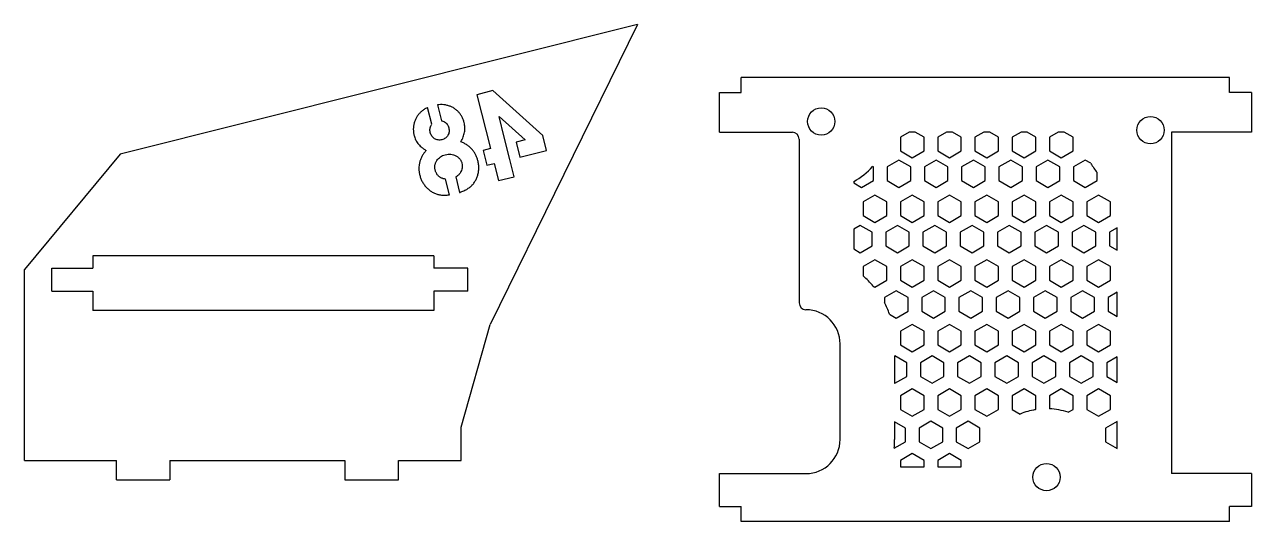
# Model space of a CAD drawing. Header units: millimetres. Extents: x 86 to 390, y 81 to 267.
# Drawn here: x 85.6 to 265.5, y 80.9 to 153.6 of the extents above; entities that cross this region are included whole.
import ezdxf

# ---------------------------------------------------------------- set-up
doc = ezdxf.new("R2010")
doc.units = ezdxf.units.MM

msp = doc.modelspace()

# ---------------------------------------------------------------- linework, layer by layer
at = {"color": 7, "linetype": 'Continuous', "lineweight": 25}
for p, q in [((175.48, 153.64), (99.64, 134.65)), ((175.48, 153.64), (153.9, 109.74)), ((190.69, 143.68), (190.69, 145.88)), ((262.29, 145.88), (190.69, 145.88)), ((262.29, 143.68), (262.29, 145.88)), ((154.3, 143.96), (151.96, 143.37)), ((161.6, 137.39), (154.3, 143.96)), ((151.96, 143.37), (153.95, 135.47)), ((187.49, 137.88), (187.49, 143.68)), ((187.49, 143.68), (190.69, 143.68)), ((265.49, 143.68), (262.29, 143.68)), ((265.49, 143.68), (265.49, 137.88)), ((145.35, 139.04), (144.73, 141.49)), ((146.18, 141.89), (146.77, 139.56)), ((155.2, 140.16), (159.04, 136.75)), ((155.96, 137.15), (155.2, 140.16)), ((156.78, 133.88), (155.96, 137.15)), ((159.04, 136.75), (157.69, 136.41)), ((162.14, 135.22), (161.6, 137.39)), ((187.49, 137.88), (198.19, 137.88)), ((199.19, 136.88), (199.19, 112.88)), ((215.32, 137.88), (214.03, 137.14)), ((214.03, 137.14), (214.03, 135.14)), ((216.21, 137.88), (215.32, 137.88)), ((217.5, 137.14), (216.21, 137.88)), ((217.5, 135.14), (217.5, 137.14)), ((220.79, 137.88), (219.5, 137.14)), ((219.5, 137.14), (219.5, 135.14)), ((221.67, 137.88), (220.79, 137.88)), ((222.96, 137.14), (221.67, 137.88)), ((222.96, 135.14), (222.96, 137.14)), ((226.25, 137.88), (224.96, 137.14)), ((224.96, 137.14), (224.96, 135.14)), ((227.13, 137.88), (226.25, 137.88)), ((228.42, 137.14), (227.13, 137.88)), ((228.42, 135.14), (228.42, 137.14)), ((231.72, 137.88), (230.42, 137.14)), ((230.42, 137.14), (230.42, 135.14)), ((232.6, 137.88), (231.72, 137.88)), ((233.89, 137.14), (232.6, 137.88)), ((233.89, 135.14), (233.89, 137.14)), ((237.18, 137.88), (235.89, 137.14)), ((235.89, 137.14), (235.89, 135.14)), ((238.06, 137.88), (237.18, 137.88)), ((239.35, 137.14), (238.06, 137.88)), ((239.35, 135.14), (239.35, 137.14)), ((265.49, 137.88), (253.79, 137.88)), ((253.79, 137.88), (253.79, 87.88)), ((153.95, 135.47), (152.86, 135.19)), ((152.86, 135.19), (153.4, 133.03)), ((157.69, 136.41), (158.23, 134.24)), ((158.23, 134.24), (162.14, 135.22)), ((214.03, 135.14), (215.76, 134.14)), ((215.76, 134.14), (217.5, 135.14)), ((219.5, 135.14), (221.23, 134.14)), ((221.23, 134.14), (222.96, 135.14)), ((224.96, 135.14), (226.69, 134.14)), ((226.69, 134.14), (228.42, 135.14)), ((230.42, 135.14), (232.16, 134.14)), ((232.16, 134.14), (233.89, 135.14)), ((235.89, 135.14), (237.62, 134.14)), ((237.62, 134.14), (239.35, 135.14)), ((99.64, 134.65), (85.64, 117.79)), ((153.4, 133.03), (154.49, 133.31)), ((154.49, 133.31), (155.13, 130.79)), ((157.41, 131.36), (156.78, 133.88)), ((156.78, 133.88), (156.78, 133.88)), ((213.8, 133.8), (212.07, 132.8)), ((215.54, 132.8), (213.8, 133.8)), ((219.27, 133.8), (217.54, 132.8)), ((221, 132.8), (219.27, 133.8)), ((224.73, 133.8), (223, 132.8)), ((226.46, 132.8), (224.73, 133.8)), ((230.2, 133.8), (228.46, 132.8)), ((231.93, 132.8), (230.2, 133.8)), ((235.66, 133.8), (233.93, 132.8)), ((237.39, 132.8), (235.66, 133.8)), ((241.13, 133.8), (239.39, 132.8)), ((241.95, 133.32), (241.13, 133.8)), ((148.84, 131.32), (149.4, 129.05)), ((155.13, 130.79), (157.41, 131.36)), ((210.07, 132.8), (209.95, 132.87)), ((210.07, 130.8), (210.07, 132.8)), ((212.07, 132.8), (212.07, 130.8)), ((215.54, 130.8), (215.54, 132.8)), ((217.54, 132.8), (217.54, 130.8)), ((221, 130.8), (221, 132.8)), ((223, 132.8), (223, 130.8)), ((226.46, 130.8), (226.46, 132.8)), ((228.46, 132.8), (228.46, 130.8)), ((231.93, 130.8), (231.93, 132.8)), ((233.93, 132.8), (233.93, 130.8)), ((237.39, 130.8), (237.39, 132.8)), ((239.39, 132.8), (239.39, 130.8)), ((242.86, 130.8), (242.86, 131.97)), ((147.94, 128.71), (147.37, 131)), ((207.19, 130.66), (207.19, 130.46)), ((207.19, 130.46), (208.34, 129.8)), ((208.34, 129.8), (210.07, 130.8)), ((212.07, 130.8), (213.8, 129.8)), ((213.8, 129.8), (215.54, 130.8)), ((217.54, 130.8), (219.27, 129.8)), ((219.27, 129.8), (221, 130.8)), ((223, 130.8), (224.73, 129.8)), ((224.73, 129.8), (226.46, 130.8)), ((228.46, 130.8), (230.2, 129.8)), ((230.2, 129.8), (231.93, 130.8)), ((233.93, 130.8), (235.66, 129.8)), ((235.66, 129.8), (237.39, 130.8)), ((239.39, 130.8), (241.13, 129.8)), ((241.13, 129.8), (242.86, 130.8)), ((210.3, 128.67), (208.57, 127.67)), ((212.03, 127.67), (210.3, 128.67)), ((215.76, 128.67), (214.03, 127.67)), ((217.5, 127.67), (215.76, 128.67)), ((221.23, 128.67), (219.5, 127.67)), ((222.96, 127.67), (221.23, 128.67)), ((226.69, 128.67), (224.96, 127.67)), ((228.42, 127.67), (226.69, 128.67)), ((232.16, 128.67), (230.42, 127.67)), ((233.89, 127.67), (232.16, 128.67)), ((237.62, 128.67), (235.89, 127.67)), ((239.35, 127.67), (237.62, 128.67)), ((243.08, 128.67), (241.35, 127.67)), ((244.82, 127.67), (243.08, 128.67)), ((208.57, 127.67), (208.57, 125.67)), ((212.03, 125.67), (212.03, 127.67)), ((214.03, 127.67), (214.03, 125.67)), ((217.5, 125.67), (217.5, 127.67)), ((219.5, 127.67), (219.5, 125.67)), ((222.96, 125.67), (222.96, 127.67)), ((224.96, 127.67), (224.96, 125.67)), ((228.42, 125.67), (228.42, 127.67)), ((230.42, 127.67), (230.42, 125.67)), ((233.89, 125.67), (233.89, 127.67)), ((235.89, 127.67), (235.89, 125.67)), ((239.35, 125.67), (239.35, 127.67)), ((241.35, 127.67), (241.35, 125.67)), ((244.82, 125.67), (244.82, 127.67)), ((208.15, 124.23), (207.19, 123.68)), ((209.88, 123.23), (208.15, 124.23)), ((208.57, 125.67), (210.3, 124.67)), ((210.3, 124.67), (212.03, 125.67)), ((213.61, 124.23), (211.88, 123.23)), ((215.34, 123.23), (213.61, 124.23)), ((214.03, 125.67), (215.76, 124.67)), ((215.76, 124.67), (217.5, 125.67)), ((219.08, 124.23), (217.34, 123.23)), ((220.81, 123.23), (219.08, 124.23)), ((219.5, 125.67), (221.23, 124.67)), ((221.23, 124.67), (222.96, 125.67)), ((224.54, 124.23), (222.81, 123.23)), ((226.27, 123.23), (224.54, 124.23)), ((224.96, 125.67), (226.69, 124.67)), ((226.69, 124.67), (228.42, 125.67)), ((230, 124.23), (228.27, 123.23)), ((231.74, 123.23), (230, 124.23)), ((230.42, 125.67), (232.16, 124.67)), ((232.16, 124.67), (233.89, 125.67)), ((235.47, 124.23), (233.74, 123.23)), ((237.2, 123.23), (235.47, 124.23)), ((235.89, 125.67), (237.62, 124.67)), ((237.62, 124.67), (239.35, 125.67)), ((240.93, 124.23), (239.2, 123.23)), ((242.66, 123.23), (240.93, 124.23)), ((241.35, 125.67), (243.08, 124.67)), ((243.08, 124.67), (244.82, 125.67)), ((207.19, 123.68), (207.19, 120.79)), ((209.88, 121.23), (209.88, 123.23)), ((211.88, 123.23), (211.88, 121.23)), ((215.34, 121.23), (215.34, 123.23)), ((217.34, 123.23), (217.34, 121.23)), ((220.81, 121.23), (220.81, 123.23)), ((222.81, 123.23), (222.81, 121.23)), ((226.27, 121.23), (226.27, 123.23)), ((228.27, 123.23), (228.27, 121.23)), ((231.74, 121.23), (231.74, 123.23)), ((233.74, 123.23), (233.74, 121.23)), ((237.2, 121.23), (237.2, 123.23)), ((239.2, 123.23), (239.2, 121.23)), ((242.66, 121.23), (242.66, 123.23)), ((245.79, 123.89), (244.66, 123.23)), ((244.66, 123.23), (244.66, 121.23)), ((245.79, 120.58), (245.79, 123.89)), ((207.19, 120.79), (208.15, 120.23)), ((208.15, 120.23), (209.88, 121.23)), ((211.88, 121.23), (213.61, 120.23)), ((213.61, 120.23), (215.34, 121.23)), ((217.34, 121.23), (219.08, 120.23)), ((219.08, 120.23), (220.81, 121.23)), ((222.81, 121.23), (224.54, 120.23)), ((224.54, 120.23), (226.27, 121.23)), ((228.27, 121.23), (230, 120.23)), ((230, 120.23), (231.74, 121.23)), ((233.74, 121.23), (235.47, 120.23)), ((235.47, 120.23), (237.2, 121.23)), ((239.2, 121.23), (240.93, 120.23)), ((240.93, 120.23), (242.66, 121.23)), ((244.66, 121.23), (245.79, 120.58)), ((145.64, 119.79), (95.64, 119.79)), ((95.64, 119.79), (95.64, 117.99)), ((145.64, 119.79), (145.64, 117.99)), ((210.3, 119.21), (208.57, 118.21)), ((212.03, 118.21), (210.3, 119.21)), ((215.76, 119.21), (214.03, 118.21)), ((217.5, 118.21), (215.76, 119.21)), ((221.23, 119.21), (219.5, 118.21)), ((222.96, 118.21), (221.23, 119.21)), ((226.69, 119.21), (224.96, 118.21)), ((228.42, 118.21), (226.69, 119.21)), ((232.16, 119.21), (230.42, 118.21)), ((233.89, 118.21), (232.16, 119.21)), ((237.62, 119.21), (235.89, 118.21)), ((239.35, 118.21), (237.62, 119.21)), ((243.08, 119.21), (241.35, 118.21)), ((244.82, 118.21), (243.08, 119.21)), ((85.64, 89.79), (85.64, 117.79)), ((89.64, 117.99), (95.64, 117.99)), ((89.64, 114.59), (89.64, 117.99)), ((150.64, 117.99), (145.64, 117.99)), ((150.64, 114.59), (150.64, 117.99)), ((208.57, 118.21), (208.57, 116.83)), ((212.03, 116.21), (212.03, 118.21)), ((214.03, 118.21), (214.03, 116.21)), ((217.5, 116.21), (217.5, 118.21)), ((219.5, 118.21), (219.5, 116.21)), ((222.96, 116.21), (222.96, 118.21)), ((224.96, 118.21), (224.96, 116.21)), ((228.42, 116.21), (228.42, 118.21)), ((230.42, 118.21), (230.42, 116.21)), ((233.89, 116.21), (233.89, 118.21)), ((235.89, 118.21), (235.89, 116.21)), ((239.35, 116.21), (239.35, 118.21)), ((241.35, 118.21), (241.35, 116.21)), ((244.82, 116.21), (244.82, 118.21)), ((210.06, 115.35), (210.3, 115.21)), ((210.3, 115.21), (212.03, 116.21)), ((214.03, 116.21), (215.76, 115.21)), ((215.76, 115.21), (217.5, 116.21)), ((219.5, 116.21), (221.23, 115.21)), ((221.23, 115.21), (222.96, 116.21)), ((224.96, 116.21), (226.69, 115.21)), ((226.69, 115.21), (228.42, 116.21)), ((230.42, 116.21), (232.16, 115.21)), ((232.16, 115.21), (233.89, 116.21)), ((235.89, 116.21), (237.62, 115.21)), ((237.62, 115.21), (239.35, 116.21)), ((241.35, 116.21), (243.08, 115.21)), ((243.08, 115.21), (244.82, 116.21)), ((89.64, 114.59), (95.64, 114.59)), ((95.64, 114.59), (95.64, 111.79)), ((145.64, 114.59), (145.64, 111.79)), ((150.64, 114.59), (145.64, 114.59)), ((213.42, 114.67), (211.69, 113.67)), ((211.69, 113.67), (211.69, 112.96)), ((215.15, 113.67), (213.42, 114.67)), ((215.15, 111.67), (215.15, 113.67)), ((218.88, 114.67), (217.15, 113.67)), ((217.15, 113.67), (217.15, 111.67)), ((220.61, 113.67), (218.88, 114.67)), ((220.61, 111.67), (220.61, 113.67)), ((224.35, 114.67), (222.61, 113.67)), ((222.61, 113.67), (222.61, 111.67)), ((226.08, 113.67), (224.35, 114.67)), ((226.08, 111.67), (226.08, 113.67)), ((229.81, 114.67), (228.08, 113.67)), ((228.08, 113.67), (228.08, 111.67)), ((231.54, 113.67), (229.81, 114.67)), ((231.54, 111.67), (231.54, 113.67)), ((235.27, 114.67), (233.54, 113.67)), ((233.54, 113.67), (233.54, 111.67)), ((237.01, 113.67), (235.27, 114.67)), ((237.01, 111.67), (237.01, 113.67)), ((240.74, 114.67), (239.01, 113.67)), ((239.01, 113.67), (239.01, 111.67)), ((242.47, 113.67), (240.74, 114.67)), ((242.47, 111.67), (242.47, 113.67)), ((245.79, 114.44), (244.47, 113.67)), ((244.47, 113.67), (244.47, 111.67)), ((245.79, 110.91), (245.79, 114.44)), ((145.64, 111.79), (95.64, 111.79)), ((213.42, 110.67), (215.15, 111.67)), ((217.15, 111.67), (218.88, 110.67)), ((218.88, 110.67), (220.61, 111.67)), ((222.61, 111.67), (224.35, 110.67)), ((224.35, 110.67), (226.08, 111.67)), ((228.08, 111.67), (229.81, 110.67)), ((229.81, 110.67), (231.54, 111.67)), ((233.54, 111.67), (235.27, 110.67)), ((235.27, 110.67), (237.01, 111.67)), ((239.01, 111.67), (240.74, 110.67)), ((240.74, 110.67), (242.47, 111.67)), ((244.47, 111.67), (245.79, 110.91)), ((149.64, 94.69), (153.9, 109.74)), ((212.44, 111.24), (213.42, 110.67)), ((215.76, 109.74), (214.03, 108.74)), ((217.5, 108.74), (215.76, 109.74)), ((221.23, 109.74), (219.5, 108.74)), ((222.96, 108.74), (221.23, 109.74)), ((226.69, 109.74), (224.96, 108.74)), ((228.42, 108.74), (226.69, 109.74)), ((232.16, 109.74), (230.42, 108.74)), ((233.89, 108.74), (232.16, 109.74)), ((237.62, 109.74), (235.89, 108.74)), ((239.35, 108.74), (237.62, 109.74)), ((243.08, 109.74), (241.35, 108.74)), ((244.82, 108.74), (243.08, 109.74)), ((214.03, 108.74), (214.03, 106.74)), ((217.5, 106.74), (217.5, 108.74)), ((219.5, 108.74), (219.5, 106.74)), ((222.96, 106.74), (222.96, 108.74)), ((224.96, 108.74), (224.96, 106.74)), ((228.42, 106.74), (228.42, 108.74)), ((230.42, 108.74), (230.42, 106.74)), ((233.89, 106.74), (233.89, 108.74)), ((235.89, 108.74), (235.89, 106.74)), ((239.35, 106.74), (239.35, 108.74)), ((241.35, 108.74), (241.35, 106.74)), ((244.82, 106.74), (244.82, 108.74)), ((205.19, 92.88), (205.19, 106.88)), ((214.03, 106.74), (215.76, 105.74)), ((215.76, 105.74), (217.5, 106.74)), ((219.5, 106.74), (221.23, 105.74)), ((221.23, 105.74), (222.96, 106.74)), ((224.96, 106.74), (226.69, 105.74)), ((226.69, 105.74), (228.42, 106.74)), ((230.42, 106.74), (232.16, 105.74)), ((232.16, 105.74), (233.89, 106.74)), ((235.89, 106.74), (237.62, 105.74)), ((237.62, 105.74), (239.35, 106.74)), ((241.35, 106.74), (243.08, 105.74)), ((243.08, 105.74), (244.82, 106.74)), ((213.23, 105.11), (213.19, 105.09)), ((213.19, 105.09), (213.19, 101.13)), ((214.96, 104.11), (213.23, 105.11)), ((218.69, 105.11), (216.96, 104.11)), ((220.42, 104.11), (218.69, 105.11)), ((224.15, 105.11), (222.42, 104.11)), ((225.89, 104.11), (224.15, 105.11)), ((229.62, 105.11), (227.89, 104.11)), ((231.35, 104.11), (229.62, 105.11)), ((235.08, 105.11), (233.35, 104.11)), ((236.81, 104.11), (235.08, 105.11)), ((240.55, 105.11), (238.81, 104.11)), ((242.28, 104.11), (240.55, 105.11)), ((245.79, 104.99), (244.28, 104.11)), ((245.79, 101.24), (245.79, 104.99)), ((214.96, 102.11), (214.96, 104.11)), ((216.96, 104.11), (216.96, 102.11)), ((220.42, 102.11), (220.42, 104.11)), ((222.42, 104.11), (222.42, 102.11)), ((225.89, 102.11), (225.89, 104.11)), ((227.89, 104.11), (227.89, 102.11)), ((231.35, 102.11), (231.35, 104.11)), ((233.35, 104.11), (233.35, 102.11)), ((236.81, 102.11), (236.81, 104.11)), ((238.81, 104.11), (238.81, 102.11)), ((242.28, 102.11), (242.28, 104.11)), ((244.28, 104.11), (244.28, 102.11)), ((213.19, 101.13), (213.23, 101.11)), ((213.23, 101.11), (214.96, 102.11)), ((216.96, 102.11), (218.69, 101.11)), ((218.69, 101.11), (220.42, 102.11)), ((222.42, 102.11), (224.15, 101.11)), ((224.15, 101.11), (225.89, 102.11)), ((227.89, 102.11), (229.62, 101.11)), ((229.62, 101.11), (231.35, 102.11)), ((233.35, 102.11), (235.08, 101.11)), ((235.08, 101.11), (236.81, 102.11)), ((238.81, 102.11), (240.55, 101.11)), ((240.55, 101.11), (242.28, 102.11)), ((244.28, 102.11), (245.79, 101.24)), ((215.76, 100.28), (214.03, 99.28)), ((214.03, 99.28), (214.03, 97.28)), ((217.5, 99.28), (215.76, 100.28)), ((217.5, 97.28), (217.5, 99.28)), ((221.23, 100.28), (219.5, 99.28)), ((219.5, 99.28), (219.5, 97.28)), ((222.96, 99.28), (221.23, 100.28)), ((222.96, 97.28), (222.96, 99.28)), ((226.69, 100.28), (224.96, 99.28)), ((224.96, 99.28), (224.96, 97.28)), ((228.42, 99.28), (226.69, 100.28)), ((228.42, 97.28), (228.42, 99.28)), ((232.16, 100.28), (230.42, 99.28)), ((230.42, 99.28), (230.42, 97.28)), ((233.89, 99.28), (232.16, 100.28)), ((233.89, 97.28), (233.89, 99.28)), ((237.62, 100.28), (235.89, 99.28)), ((235.89, 99.28), (235.89, 97.37)), ((239.35, 99.28), (237.62, 100.28)), ((239.35, 97.28), (239.35, 99.28)), ((243.08, 100.28), (241.35, 99.28)), ((241.35, 99.28), (241.35, 97.28)), ((244.82, 99.28), (243.08, 100.28)), ((244.82, 97.28), (244.82, 99.28)), ((214.03, 97.28), (215.76, 96.28)), ((215.76, 96.28), (217.5, 97.28)), ((219.5, 97.28), (221.23, 96.28)), ((221.23, 96.28), (222.96, 97.28)), ((224.96, 97.28), (226.69, 96.28)), ((226.69, 96.28), (228.42, 97.28)), ((230.42, 97.28), (231.59, 96.61)), ((233.84, 97.25), (233.89, 97.28)), ((238.63, 96.86), (239.35, 97.28)), ((241.35, 97.28), (243.08, 96.28)), ((243.08, 96.28), (244.82, 97.28)), ((214.76, 94.55), (213.19, 95.46)), ((213.19, 95.46), (213.19, 92.88)), ((218.5, 95.55), (216.76, 94.55)), ((220.23, 94.55), (218.5, 95.55)), ((223.96, 95.55), (222.23, 94.55)), ((225.69, 94.55), (223.96, 95.55)), ((245.79, 95.54), (244.08, 94.55)), ((245.79, 91.56), (245.79, 95.54)), ((149.64, 89.79), (149.64, 94.69)), ((214.76, 92.55), (214.76, 94.55)), ((216.76, 94.55), (216.76, 92.55)), ((220.23, 92.55), (220.23, 94.55)), ((222.23, 94.55), (222.23, 92.55)), ((225.69, 92.55), (225.69, 94.55)), ((244.08, 94.55), (244.08, 92.55)), ((213.13, 91.61), (214.76, 92.55)), ((216.76, 92.55), (218.5, 91.55)), ((218.5, 91.55), (220.23, 92.55)), ((222.23, 92.55), (223.96, 91.55)), ((223.96, 91.55), (225.69, 92.55)), ((244.08, 92.55), (245.79, 91.56)), ((215.76, 90.82), (214.03, 89.82)), ((217.5, 89.82), (215.76, 90.82)), ((221.23, 90.82), (219.5, 89.82)), ((222.96, 89.82), (221.23, 90.82)), ((85.64, 89.79), (99.1, 89.79)), ((99.1, 86.99), (99.1, 89.79)), ((106.94, 89.79), (132.6, 89.79)), ((106.94, 89.79), (106.94, 86.99)), ((132.6, 89.79), (132.6, 86.99)), ((140.44, 89.79), (149.64, 89.79)), ((140.44, 86.99), (140.44, 89.79)), ((214.03, 89.82), (214.03, 88.88)), ((214.03, 88.88), (217.5, 88.88)), ((217.5, 88.88), (217.5, 89.82)), ((219.5, 89.82), (219.5, 88.88)), ((219.5, 88.88), (222.96, 88.88)), ((222.96, 88.88), (222.96, 89.82)), ((99.1, 86.99), (106.94, 86.99)), ((132.6, 86.99), (140.44, 86.99)), ((187.49, 83.08), (187.49, 87.88)), ((187.49, 87.88), (200.19, 87.88)), ((265.49, 87.88), (253.79, 87.88)), ((265.49, 87.88), (265.49, 83.08)), ((187.49, 83.08), (190.69, 83.08)), ((190.69, 80.88), (190.69, 83.08)), ((265.49, 83.08), (262.29, 83.08)), ((262.29, 80.88), (262.29, 83.08)), ((262.29, 80.88), (190.69, 80.88))]:
    msp.add_line(p, q, dxfattribs=at)
for centre in [(202.43, 139.45), (250.69, 138.18), (235.45, 87.38)]:
    msp.add_circle(centre, 2, dxfattribs=at)
for centre, radius, start, end in [((198.19, 136.88), 1, 0, 90), ((250.69, 138.18), 10, 209.1014, 218.4314), ((202.43, 139.45), 10, 298.4503, 318.7966), ((200.19, 106.88), 13, 40.6241, 49.901), ((200.19, 112.88), 1, 180, 270), ((200.19, 106.88), 5, 0, 90), ((200.19, 106.88), 13, 19.5621, 27.8742), ((235.45, 87.38), 10, 99.2803, 112.7058), ((235.45, 87.38), 10, 71.4616, 87.4902), ((200.19, 92.88), 5, 270, 0), ((200.19, 92.88), 13, 354.3662, 0)]:
    msp.add_arc(centre, radius, start, end, dxfattribs=at)
for points, knots in [([(144.73, 141.49), (144.67, 141.46), (144.46, 141.36), (144.12, 141.16), (143.75, 140.86), (143.42, 140.51), (143.14, 140.13), (142.92, 139.72), (142.77, 139.27), (142.66, 138.8), (142.62, 138.33), (142.64, 137.86), (142.71, 137.55), (142.74, 137.4)], [0.146045, 0.146045, 0.146045, 0.146045, 0.1814669, 0.2665562, 0.3496649, 0.4310295, 0.5115726, 0.5918987, 0.6743904, 0.7567325, 0.8373891, 0.9182749, 1, 1, 1, 1]), ([(150.08, 139.28), (150.04, 139.43), (149.95, 139.74), (149.74, 140.17), (149.5, 140.57), (149.19, 140.92), (148.84, 141.23), (148.45, 141.48), (148.03, 141.68), (147.57, 141.82), (147.09, 141.91), (146.62, 141.92), (146.32, 141.9), (146.18, 141.89)], [0, 0, 0, 0, 0.0834919, 0.1643684, 0.2442795, 0.32467, 0.4049795, 0.4840249, 0.5639228, 0.6459009, 0.7303241, 0.8162001, 0.8866204, 0.8866204, 0.8866204, 0.8866204]), ([(145.12, 137.84), (145.1, 137.94), (145.06, 138.13), (145.07, 138.41), (145.13, 138.67), (145.24, 138.88), (145.32, 138.99), (145.35, 139.04)], [0, 0, 0, 0, 0.1303516, 0.2532582, 0.3716217, 0.492195, 0.5629152, 0.5629152, 0.5629152, 0.5629152]), ([(146.77, 139.56), (146.84, 139.55), (146.99, 139.5), (147.22, 139.4), (147.44, 139.23), (147.61, 139.03), (147.75, 138.79), (147.81, 138.61), (147.83, 138.51)], [0.2728047, 0.2728047, 0.2728047, 0.2728047, 0.3729942, 0.4956812, 0.6189333, 0.7397068, 0.8656537, 1, 1, 1, 1]), ([(147.83, 138.51), (147.85, 138.42), (147.89, 138.23), (147.88, 137.94), (147.82, 137.67), (147.7, 137.41), (147.54, 137.19), (147.33, 137), (147.09, 136.86), (146.92, 136.8), (146.82, 136.77)], [0, 0, 0, 0, 0.131225, 0.256205, 0.3785, 0.504987, 0.629456, 0.750819, 0.872523, 1, 1, 1, 1]), ([(149.6, 136.48), (149.67, 136.59), (149.79, 136.82), (149.94, 137.17), (150.06, 137.52), (150.14, 137.87), (150.19, 138.22), (150.19, 138.58), (150.16, 138.93), (150.11, 139.16), (150.08, 139.28)], [0, 0, 0, 0, 0.136513, 0.266553, 0.393369, 0.515824, 0.637041, 0.75648, 0.877241, 1, 1, 1, 1]), ([(142.74, 137.4), (142.77, 137.29), (142.83, 137.08), (142.96, 136.78), (143.11, 136.5), (143.3, 136.23), (143.53, 135.97), (143.8, 135.71), (144.13, 135.45), (144.38, 135.29), (144.51, 135.2)], [0, 0, 0, 0, 0.115419, 0.227005, 0.337664, 0.446657, 0.562242, 0.692523, 0.837982, 1, 1, 1, 1]), ([(146.82, 136.77), (146.73, 136.75), (146.54, 136.72), (146.26, 136.73), (145.99, 136.79), (145.75, 136.91), (145.53, 137.08), (145.34, 137.3), (145.2, 137.55), (145.15, 137.75), (145.12, 137.84)], [0, 0, 0, 0, 0.129927, 0.251594, 0.36982, 0.491163, 0.614783, 0.736157, 0.863652, 1, 1, 1, 1]), ([(144.51, 135.2), (144.4, 135.07), (144.18, 134.82), (143.92, 134.41), (143.71, 133.97), (143.56, 133.5), (143.47, 133.03), (143.43, 132.54), (143.47, 132.06), (143.53, 131.74), (143.57, 131.57)], [0, 0, 0, 0, 0.128484, 0.253216, 0.377218, 0.501726, 0.626293, 0.74893, 0.873515, 1, 1, 1, 1]), ([(152.09, 133.71), (152.05, 133.87), (151.96, 134.18), (151.76, 134.61), (151.52, 135.01), (151.23, 135.38), (150.89, 135.71), (150.51, 136.01), (150.08, 136.27), (149.76, 136.41), (149.6, 136.48)], [0, 0, 0, 0, 0.126088, 0.248586, 0.368399, 0.488294, 0.609239, 0.734499, 0.863449, 1, 1, 1, 1]), ([(145.84, 132.31), (145.83, 132.37), (145.8, 132.5), (145.78, 132.68), (145.78, 132.87), (145.8, 133.05), (145.84, 133.22), (145.9, 133.39), (145.97, 133.56), (146.1, 133.78), (146.3, 134.03), (146.59, 134.27), (146.93, 134.47), (147.19, 134.54), (147.32, 134.58)], [0, 0, 0, 0, 0.063497, 0.125168, 0.184876, 0.244037, 0.303418, 0.36299, 0.423958, 0.487276, 0.612965, 0.737113, 0.864374, 1, 1, 1, 1]), ([(147.32, 134.58), (147.46, 134.61), (147.72, 134.66), (148.13, 134.66), (148.51, 134.58), (148.81, 134.46), (149.03, 134.33), (149.19, 134.22), (149.32, 134.1), (149.44, 133.97), (149.54, 133.83), (149.63, 133.68), (149.7, 133.52), (149.73, 133.41), (149.75, 133.35)], [0, 0, 0, 0, 0.138088, 0.268415, 0.396208, 0.525177, 0.58921, 0.650789, 0.71035, 0.768096, 0.825277, 0.882531, 0.940161, 1, 1, 1, 1]), ([(149.75, 133.35), (149.77, 133.23), (149.82, 132.99), (149.8, 132.62), (149.7, 132.27), (149.56, 132), (149.42, 131.8), (149.29, 131.65), (149.15, 131.52), (149, 131.41), (148.89, 131.35), (148.84, 131.32)], [0, 0, 0, 0, 0.121294, 0.2371801, 0.3537343, 0.4751312, 0.5377579, 0.5997168, 0.6621717, 0.7252891, 0.7859029, 0.7859029, 0.7859029, 0.7859029]), ([(149.4, 129.05), (149.42, 129.06), (149.54, 129.1), (149.76, 129.18), (150.05, 129.3), (150.32, 129.43), (150.57, 129.58), (150.8, 129.73), (151.07, 129.94), (151.37, 130.23), (151.66, 130.64), (151.9, 131.08), (152.08, 131.57), (152.2, 132.09), (152.24, 132.62), (152.21, 133.17), (152.13, 133.53), (152.09, 133.71)], [0.1022693, 0.1022693, 0.1022693, 0.1022693, 0.1086969, 0.1590475, 0.2066367, 0.2519274, 0.2945677, 0.3352191, 0.3739853, 0.4485532, 0.5228681, 0.5978238, 0.6757561, 0.7549146, 0.8347141, 0.915552, 1, 1, 1, 1]), ([(143.57, 131.57), (143.62, 131.4), (143.72, 131.06), (143.95, 130.58), (144.24, 130.14), (144.53, 129.8), (144.78, 129.56), (144.98, 129.39), (145.19, 129.24), (145.41, 129.11), (145.63, 128.99), (145.87, 128.89), (146.11, 128.81), (146.36, 128.74), (146.62, 128.69), (146.89, 128.66), (147.17, 128.65), (147.46, 128.66), (147.72, 128.68), (147.88, 128.7), (147.94, 128.71)], [0, 0, 0, 0, 0.0815257, 0.1612848, 0.2410299, 0.3220278, 0.36243, 0.4021576, 0.4411434, 0.4795985, 0.5179196, 0.5561279, 0.5948146, 0.6335706, 0.6732325, 0.7144016, 0.7568969, 0.8012932, 0.847734, 0.8758217, 0.8758217, 0.8758217, 0.8758217]), ([(147.37, 131), (147.31, 131.01), (147.2, 131.03), (147.02, 131.06), (146.85, 131.13), (146.68, 131.2), (146.53, 131.3), (146.38, 131.4), (146.26, 131.52), (146.14, 131.65), (146.05, 131.8), (145.96, 131.96), (145.89, 132.13), (145.86, 132.25), (145.84, 132.31)], [0.2868569, 0.2868569, 0.2868569, 0.2868569, 0.3417142, 0.4030453, 0.4646076, 0.5249347, 0.5850555, 0.6435418, 0.7013688, 0.7587705, 0.8164991, 0.8756854, 0.9365574, 1, 1, 1, 1])]:
    msp.add_open_spline(points, degree=3, knots=knots, dxfattribs=at)

doc.saveas('drawing.dxf')
